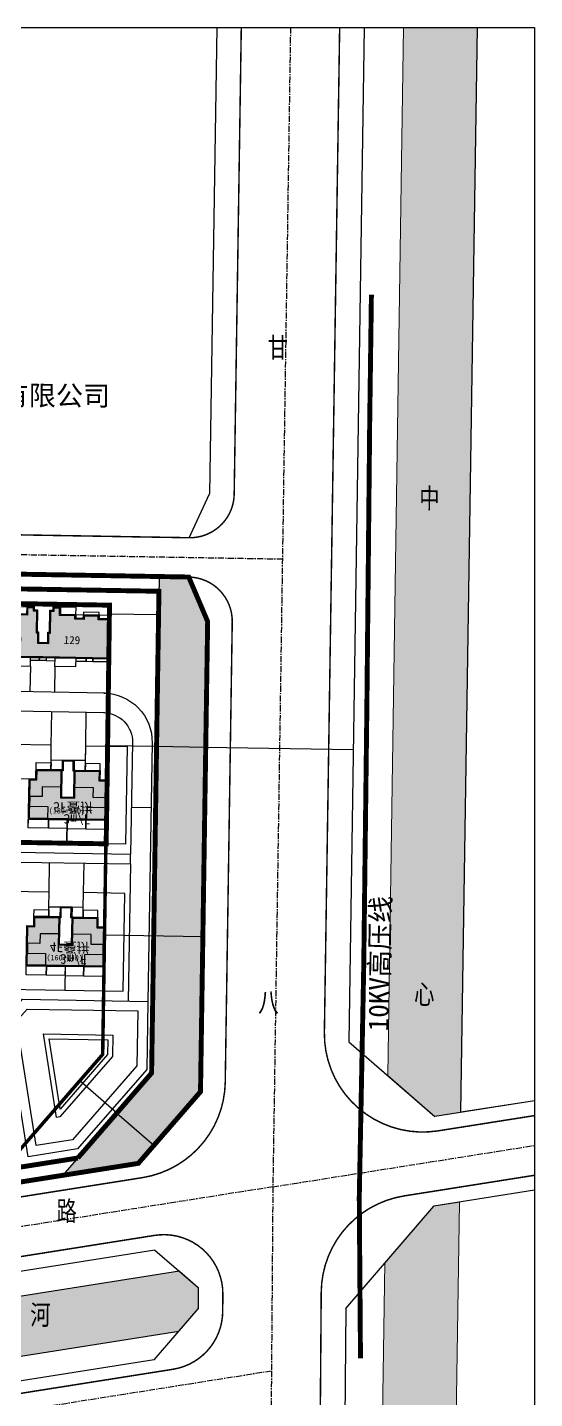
# Model space of a CAD drawing. Header units: millimetres. Extents: x -439850 to 937902, y 3556331 to 4108180.
# Drawn here: x 834799 to 937902, y 3772075 to 4051177 of the extents above; entities that cross this region are included whole.
import ezdxf
from ezdxf.enums import TextEntityAlignment as Align

# ---------------------------------------------------------------- set-up
doc = ezdxf.new("R2010")
doc.units = ezdxf.units.MM
doc.header["$LTSCALE"] = 1000
doc.header["$MEASUREMENT"] = 0
doc.linetypes.add('CENTER', pattern=[2, 1.25, -0.25, 0.25, -0.25])
doc.linetypes.add('DASHED', pattern=[0.75, 0.5, -0.25])
for name, color, linetype in [('02E1水域', 131, 'Continuous'), ('02E1水域_H', 131, 'Continuous'), ('10G2防护绿地_H', 104, 'Continuous'), ('11E1水域', 7, 'Continuous'), ('14中心线', 1, 'CENTER'), ('14缘石线', 7, 'Continuous'), ('14道路红线', 7, 'Continuous'), ('17特殊管线', 62, 'Continuous'), ('18标注', 7, 'Continuous'), ('19图框', 7, 'Continuous'), ('DC调整', 1, 'Continuous'), ('F弹性', 55, 'Continuous'), ('地库线', 7, 'Continuous'), ('建筑外轮廓线', 6, 'Continuous'), ('文字', 7, 'Continuous'), ('红线按路', 200, 'Continuous'), ('道路', 7, 'Continuous')]:
    doc.layers.add(name, color=color, linetype=linetype)
doc.styles.add('-黑体', font='simhei.ttf')
doc.styles.add('ST', font='', dxfattribs={"width": 0.75})
doc.styles.add('坐标标注', font='times.ttf', dxfattribs={"width": 0.75})
doc.styles.add('样式 1', font='simhei.ttf')
doc.styles.get('ST').set_extended_font_data('NSimSun')
doc.dimstyles.new('FAST', dxfattribs={"dimtxt": 1, "dimasz": 0.5, "dimexe": 0.5, "dimexo": 0.5, "dimgap": 1, "dimtad": 1, "dimzin": 4, "dimdsep": 46, "dimtxsty": '坐标标注', "dimblk": '尺寸起止点', "dimcen": 1, "dimadec": 1, "dimazin": 1, "dimtfac": 1, "dimtmove": 2, "dimatfit": 3, "dimldrblk": 'ARCHTICK', "dimfxl": 1.25, "dimarcsym": 0})

# ---------------------------------------------------------------- blocks, each defined once
blk = doc.blocks.new('asfgghjl5463dsf')
at = {"ltscale": 0.02}
h = blk.add_hatch(color=211, dxfattribs=at)
h.dxf.hatch_style = 1
h.paths.add_polyline_path([(439644.73, 3581523.31), (439644.73, 3581521.31), (439647.23, 3581521.31), (439647.23, 3581524.71), (439645.83, 3581524.71), (439645.83, 3581526.61), (439640.98, 3581526.61), (439640.98, 3581523.31)])
h.paths.add_polyline_path([(439638.08, 3581523.31), (439638.08, 3581526.61), (439633.23, 3581526.61), (439633.23, 3581524.71), (439631.83, 3581524.71), (439631.83, 3581521.31), (439634.33, 3581521.31), (439634.33, 3581523.31)])
h.paths.add_polyline_path([(439638.08, 3581523.31), (439634.33, 3581523.31), (439634.33, 3581521.31), (439631.83, 3581521.31), (439631.83, 3581519.31), (439635.53, 3581519.31), (439635.53, 3581516.91), (439643.53, 3581516.91), (439643.53, 3581519.31), (439647.23, 3581519.31), (439647.23, 3581521.31), (439644.73, 3581521.31), (439644.73, 3581523.31), (439640.98, 3581523.31), (439640.98, 3581521.11), (439638.08, 3581521.11)])
h.paths.add_polyline_path([(439643.53, 3581516.91), (439647.23, 3581516.91), (439647.23, 3581519.31), (439643.53, 3581519.31)], flags=17)
h.paths.add_polyline_path([(439635.53, 3581519.31), (439631.83, 3581519.31), (439631.83, 3581516.91), (439635.53, 3581516.91)], flags=17)
h.paths.add_polyline_path([(439635.39, 3581517.46), (439643.52, 3581517.46), (439643.52, 3581519.58), (439635.39, 3581519.58)], flags=25)
at = {"color": 76, "ltscale": 0.02}
for points in [[(439635.73, 3581514.91), (439631.63, 3581514.91), (439631.63, 3581524.91), (439633.03, 3581524.91), (439633.03, 3581528.21), (439636.03, 3581528.21), (439636.03, 3581531.81), (439627.63, 3581531.81), (439627.63, 3581511.91), (439639.53, 3581511.91), (439639.53, 3581516.71), (439635.73, 3581516.71)], [(439643.33, 3581514.91), (439647.43, 3581514.91), (439647.43, 3581524.91), (439646.03, 3581524.91), (439646.03, 3581528.21), (439643.03, 3581528.21), (439643.03, 3581531.81), (439651.43, 3581531.81), (439651.43, 3581511.91), (439639.53, 3581511.91), (439639.53, 3581516.71), (439643.33, 3581516.71)]]:
    blk.add_lwpolyline(points, close=True, dxfattribs=at)
for points in [[(439643.03, 3581528.81), (439643.03, 3581531.81)], [(439639.53, 3581516.71), (439639.53, 3581511.91)]]:
    blk.add_lwpolyline(points, dxfattribs=at)
at = {"layer": '建筑外轮廓线', "color": 8}
for points in [[(439636.03, 3581528.81), (439638.31, 3581528.81), (439638.31, 3581526.81), (439636.03, 3581526.81)], [(439643.03, 3581528.81), (439640.76, 3581528.81), (439640.76, 3581526.81), (439643.03, 3581526.81)], [(439633.03, 3581528.21), (439636.03, 3581528.21), (439636.03, 3581526.81), (439633.03, 3581526.81)], [(439638.51, 3581528.61), (439638.51, 3581526.61), (439638.28, 3581526.61), (439638.28, 3581521.31), (439640.78, 3581521.31), (439640.78, 3581526.61), (439640.56, 3581526.61), (439640.56, 3581528.61)], [(439646.03, 3581528.21), (439643.03, 3581528.21), (439643.03, 3581526.81), (439646.03, 3581526.81)], [(439631.63, 3581516.71), (439635.73, 3581516.71), (439635.73, 3581514.91), (439631.63, 3581514.91)], [(439635.73, 3581516.71), (439639.53, 3581516.71), (439639.53, 3581514.91), (439635.73, 3581514.91)], [(439643.33, 3581516.71), (439639.53, 3581516.71), (439639.53, 3581514.91), (439643.33, 3581514.91)], [(439647.43, 3581516.71), (439643.33, 3581516.71), (439643.33, 3581514.91), (439647.43, 3581514.91)]]:
    blk.add_lwpolyline(points, close=True, dxfattribs=at)
at = {"layer": '建筑外轮廓线', "color": 6}
blk.add_lwpolyline([(439638.31, 3581528.81), (439638.31, 3581526.81), (439638.08, 3581526.81), (439638.08, 3581521.11), (439640.98, 3581521.11), (439640.98, 3581526.81), (439640.76, 3581526.81), (439640.76, 3581528.81)], close=True, dxfattribs=at)
blk.add_lwpolyline([(439640.98, 3581526.81), (439646.03, 3581526.81), (439646.03, 3581524.91), (439647.43, 3581524.91), (439647.43, 3581516.71), (439639.53, 3581516.71), (439631.63, 3581516.71), (439631.63, 3581524.91), (439633.03, 3581524.91), (439633.03, 3581526.81), (439638.08, 3581526.81)], dxfattribs=at)
at = {"layer": '建筑外轮廓线', "color": 8}
for points in [[(439640.98, 3581526.61), (439645.83, 3581526.61), (439645.83, 3581524.71), (439647.23, 3581524.71), (439647.23, 3581516.91), (439639.53, 3581516.91), (439631.83, 3581516.91), (439631.83, 3581524.71), (439633.23, 3581524.71), (439633.23, 3581526.61), (439638.08, 3581526.61)], [(439638.08, 3581523.31), (439634.33, 3581523.31), (439634.33, 3581521.31), (439631.83, 3581521.31), (439631.83, 3581519.31), (439635.53, 3581519.31), (439635.53, 3581516.91), (439643.53, 3581516.91), (439643.53, 3581519.31), (439647.23, 3581519.31), (439647.23, 3581521.31), (439644.73, 3581521.31), (439644.73, 3581523.31), (439640.98, 3581523.31)]]:
    blk.add_lwpolyline(points, dxfattribs=at)
at = {"layer": 'DC调整', "color": 3, "style": '样式 1'}
blk.add_text('(180+150)', height=1.147, dxfattribs=at).set_placement((439635.74, 3581517.94))
blk = doc.blocks.new('sagg21asa21fas')
at = {"ltscale": 0.02}
h = blk.add_hatch(color=40, dxfattribs=at)
h.dxf.hatch_style = 1
h.paths.add_polyline_path([(437140.67, 3586214.12), (437139.27, 3586214.12), (437139.27, 3586216.02), (437134.42, 3586216.02), (437134.42, 3586212.72), (437138.17, 3586212.72), (437138.17, 3586210.72), (437140.67, 3586210.72)])
h.paths.add_polyline_path([(437131.52, 3586216.02), (437126.67, 3586216.02), (437126.67, 3586214.12), (437125.27, 3586214.12), (437125.27, 3586210.72), (437127.77, 3586210.72), (437127.77, 3586212.72), (437131.52, 3586212.72)])
h.paths.add_polyline_path([(437140.67, 3586210.72), (437138.17, 3586210.72), (437138.17, 3586212.72), (437134.42, 3586212.72), (437134.42, 3586210.52), (437131.52, 3586210.52), (437131.52, 3586212.72), (437127.77, 3586212.72), (437127.77, 3586210.72), (437125.27, 3586210.72), (437125.27, 3586208.72), (437128.97, 3586208.72), (437128.97, 3586206.32), (437136.97, 3586206.32), (437136.97, 3586208.72), (437140.67, 3586208.72)])
h.paths.add_polyline_path([(437128.97, 3586208.72), (437125.27, 3586208.72), (437125.27, 3586206.32), (437128.97, 3586206.32)], flags=17)
h.paths.add_polyline_path([(437140.67, 3586208.72), (437136.97, 3586208.72), (437136.97, 3586206.32), (437140.67, 3586206.32)], flags=17)
h.paths.add_polyline_path([(437128.83, 3586206.87), (437136.95, 3586206.87), (437136.95, 3586208.98), (437128.83, 3586208.98)], flags=25)
at = {"color": 76, "ltscale": 0.02}
for p, q in [((437129.47, 3586218.22), (437129.47, 3586221.22)), ((437136.47, 3586218.22), (437136.47, 3586221.22)), ((437132.97, 3586206.12), (437132.97, 3586201.32))]:
    blk.add_line(p, q, dxfattribs=at)
blk.add_lwpolyline([(437129.47, 3586221.22), (437121.07, 3586221.22), (437121.07, 3586201.32), (437144.87, 3586201.32), (437144.87, 3586221.22), (437136.47, 3586221.22)], dxfattribs=at)
at = {"layer": '建筑外轮廓线', "color": 8}
for points in [[(437129.47, 3586218.22), (437131.74, 3586218.22), (437131.74, 3586216.22), (437129.47, 3586216.22)], [(437131.94, 3586218.02), (437131.94, 3586216.02), (437131.72, 3586216.02), (437131.72, 3586210.72), (437134.22, 3586210.72), (437134.22, 3586216.02), (437133.99, 3586216.02), (437133.99, 3586218.02)], [(437136.47, 3586218.22), (437134.19, 3586218.22), (437134.19, 3586216.22), (437136.47, 3586216.22)], [(437126.47, 3586217.62), (437129.47, 3586217.62), (437129.47, 3586216.22), (437126.47, 3586216.22)], [(437139.47, 3586217.62), (437136.47, 3586217.62), (437136.47, 3586216.22), (437139.47, 3586216.22)], [(437125.07, 3586206.12), (437129.17, 3586206.12), (437129.17, 3586204.32), (437125.07, 3586204.32)], [(437129.17, 3586206.12), (437132.97, 3586206.12), (437132.97, 3586204.32), (437129.17, 3586204.32)], [(437136.77, 3586206.12), (437132.97, 3586206.12), (437132.97, 3586204.32), (437136.77, 3586204.32)], [(437140.87, 3586206.12), (437136.77, 3586206.12), (437136.77, 3586204.32), (437140.87, 3586204.32)]]:
    blk.add_lwpolyline(points, close=True, dxfattribs=at)
at = {"layer": '建筑外轮廓线', "color": 6}
blk.add_lwpolyline([(437131.74, 3586218.22), (437131.74, 3586216.22), (437131.52, 3586216.22), (437131.52, 3586210.52), (437134.42, 3586210.52), (437134.42, 3586216.22), (437134.19, 3586216.22), (437134.19, 3586218.22)], close=True, dxfattribs=at)
blk.add_lwpolyline([(437134.42, 3586216.22), (437139.47, 3586216.22), (437139.47, 3586214.32), (437140.87, 3586214.32), (437140.87, 3586206.12), (437132.97, 3586206.12), (437125.07, 3586206.12), (437125.07, 3586214.32), (437126.47, 3586214.32), (437126.47, 3586216.22), (437131.52, 3586216.22)], dxfattribs=at)
at = {"layer": '建筑外轮廓线', "color": 8}
for points in [[(437134.42, 3586216.02), (437139.27, 3586216.02), (437139.27, 3586214.12), (437140.67, 3586214.12), (437140.67, 3586206.32), (437132.97, 3586206.32), (437125.27, 3586206.32), (437125.27, 3586214.12), (437126.67, 3586214.12), (437126.67, 3586216.02), (437131.52, 3586216.02)], [(437131.52, 3586212.72), (437127.77, 3586212.72), (437127.77, 3586210.72), (437125.27, 3586210.72), (437125.27, 3586208.72), (437128.97, 3586208.72), (437128.97, 3586206.32), (437136.97, 3586206.32), (437136.97, 3586208.72), (437140.67, 3586208.72), (437140.67, 3586210.72), (437138.17, 3586210.72), (437138.17, 3586212.72), (437134.42, 3586212.72)]]:
    blk.add_lwpolyline(points, dxfattribs=at)
at = {"layer": 'DC调整', "color": 3, "style": '样式 1'}
blk.add_text('(160+140)', height=1.147, dxfattribs=at).set_placement((437129.18, 3586207.34))
blk = doc.blocks.new('sagfghag5ag1asdfagsd')
at = {"ltscale": 0.02}
h = blk.add_hatch(color=121, dxfattribs=at)
h.dxf.hatch_style = 1
h.paths.add_polyline_path([(439529.79, 3580670), (439527.69, 3580670), (439527.69, 3580670.7), (439524.89, 3580670.7), (439524.89, 3580670), (439522.99, 3580670), (439522.99, 3580670.7), (439519.84, 3580670.7), (439519.84, 3580672.2), (439518.74, 3580672.2), (439518.74, 3580671.6), (439518.04, 3580671.6), (439518.04, 3580667.1), (439517.74, 3580667.1), (439517.74, 3580665), (439515.44, 3580665), (439515.44, 3580667.1), (439515.14, 3580667.1), (439515.14, 3580671.6), (439514.44, 3580671.6), (439514.44, 3580672.2), (439513.34, 3580672.2), (439513.34, 3580670.7), (439510.19, 3580670.7), (439510.19, 3580670), (439508.29, 3580670), (439508.29, 3580670.7), (439505.49, 3580670.7), (439505.49, 3580670), (439503.39, 3580670), (439503.39, 3580662.3), (439506.49, 3580662.3), (439516.59, 3580662.3), (439526.69, 3580662.3), (439529.79, 3580662.3)])
h.paths.add_polyline_path([(439520.29, 3580664.54), (439524.63, 3580664.53), (439524.64, 3580666.96), (439520.29, 3580666.97)], flags=24)
h.paths.add_polyline_path([(439508.48, 3580664.53), (439512.83, 3580664.54), (439512.82, 3580666.97), (439508.48, 3580666.96)], flags=24)
at = {"layer": '建筑外轮廓线', "color": 6}
blk.add_lwpolyline([(439516.59, 3580673), (439514.44, 3580673), (439514.44, 3580672.4), (439513.14, 3580672.4), (439513.14, 3580670.9), (439509.99, 3580670.9), (439509.99, 3580670.2), (439508.49, 3580670.2), (439508.49, 3580670.9), (439505.29, 3580670.9), (439505.29, 3580670.2), (439503.19, 3580670.2), (439503.19, 3580662.1), (439506.49, 3580662.1), (439516.59, 3580662.1), (439526.69, 3580662.1), (439529.99, 3580662.1), (439529.99, 3580670.2), (439527.89, 3580670.2), (439527.89, 3580670.9), (439524.69, 3580670.9), (439524.69, 3580670.2), (439523.19, 3580670.2), (439523.19, 3580670.9), (439520.04, 3580670.9), (439520.04, 3580672.4), (439518.74, 3580672.4), (439518.74, 3580673), (439516.59, 3580673)], dxfattribs=at)
at = {"layer": '建筑外轮廓线', "color": 8}
blk.add_lwpolyline([(439514.44, 3580672.2), (439513.34, 3580672.2), (439513.34, 3580670.7), (439510.19, 3580670.7), (439510.19, 3580670), (439508.29, 3580670), (439508.29, 3580670.7), (439505.49, 3580670.7), (439505.49, 3580670), (439503.39, 3580670), (439503.39, 3580662.3), (439506.49, 3580662.3), (439516.59, 3580662.3), (439526.69, 3580662.3), (439529.79, 3580662.3), (439529.79, 3580670), (439527.69, 3580670), (439527.69, 3580670.7), (439524.89, 3580670.7), (439524.89, 3580670), (439522.99, 3580670), (439522.99, 3580670.7), (439519.84, 3580670.7), (439519.84, 3580672.2), (439518.74, 3580672.2)], dxfattribs=at)
for points in [[(439509.99, 3580670.9), (439509.99, 3580672.4), (439513.14, 3580672.4), (439513.14, 3580670.9)], [(439514.64, 3580672.8), (439514.64, 3580671.8), (439515.34, 3580671.8), (439515.34, 3580667.3), (439515.64, 3580667.3), (439515.64, 3580665.2), (439517.54, 3580665.2), (439517.54, 3580667.3), (439517.84, 3580667.3), (439517.84, 3580671.8), (439518.54, 3580671.8), (439518.54, 3580672.8)], [(439523.19, 3580670.9), (439523.19, 3580672.4), (439520.04, 3580672.4), (439520.04, 3580670.9)], [(439503.19, 3580670.9), (439505.29, 3580670.9), (439505.29, 3580670.2), (439503.19, 3580670.2)], [(439505.29, 3580671.5), (439508.49, 3580671.5), (439508.49, 3580670.9), (439505.29, 3580670.9)], [(439508.49, 3580670.9), (439509.99, 3580670.9), (439509.99, 3580670.2), (439508.49, 3580670.2)], [(439524.69, 3580670.9), (439523.19, 3580670.9), (439523.19, 3580670.2), (439524.69, 3580670.2)], [(439527.89, 3580671.5), (439524.69, 3580671.5), (439524.69, 3580670.9), (439527.89, 3580670.9)], [(439529.99, 3580670.9), (439527.89, 3580670.9), (439527.89, 3580670.2), (439529.99, 3580670.2)], [(439503.19, 3580662.1), (439506.39, 3580662.1), (439506.39, 3580661.5), (439503.19, 3580661.5)], [(439506.39, 3580662.1), (439507.79, 3580662.1), (439507.79, 3580661.5), (439506.39, 3580661.5)], [(439507.79, 3580662.1), (439509.89, 3580662.1), (439509.89, 3580661.5), (439507.79, 3580661.5)], [(439509.89, 3580662.1), (439509.89, 3580660.3), (439514.09, 3580660.3), (439514.09, 3580662.1)], [(439514.09, 3580662.1), (439515.89, 3580662.1), (439515.89, 3580661.5), (439514.09, 3580661.5)], [(439515.89, 3580662.1), (439517.29, 3580662.1), (439517.29, 3580661.5), (439515.89, 3580661.5)], [(439519.09, 3580662.1), (439517.29, 3580662.1), (439517.29, 3580661.5), (439519.09, 3580661.5)], [(439523.29, 3580662.1), (439523.29, 3580660.3), (439519.09, 3580660.3), (439519.09, 3580662.1)], [(439525.39, 3580662.1), (439523.29, 3580662.1), (439523.29, 3580661.5), (439525.39, 3580661.5)], [(439526.79, 3580662.1), (439525.39, 3580662.1), (439525.39, 3580661.5), (439526.79, 3580661.5)], [(439529.99, 3580662.1), (439526.79, 3580662.1), (439526.79, 3580661.5), (439529.99, 3580661.5)]]:
    blk.add_lwpolyline(points, close=True, dxfattribs=at)
at = {"layer": '建筑外轮廓线', "color": 6}
blk.add_lwpolyline([(439514.44, 3580673), (439514.44, 3580671.6), (439515.14, 3580671.6), (439515.14, 3580667.1), (439515.44, 3580667.1), (439515.44, 3580665), (439517.74, 3580665), (439517.74, 3580667.1), (439518.04, 3580667.1), (439518.04, 3580671.6), (439518.74, 3580671.6), (439518.74, 3580673)], close=True, dxfattribs=at)
at = {"layer": '建筑外轮廓线', "color": 3, "style": '样式 1'}
for rotation, p in [(0.1132, (439510.65, 3580665.76)), (359.8868, (439522.46, 3580665.76))]:
    blk.add_text('129', height=1.638, rotation=rotation, dxfattribs=at).set_placement(p, align=Align.MIDDLE_CENTER)
blk = doc.blocks.new('尺寸起止点')
for p, q in [((-2, 0), (2, 0)), ((0, -2), (0, 2))]:
    blk.add_line(p, q)
blk.add_lwpolyline([(-1, -1, 0.5, 0.5, 0), (1, 1, 0, 0, 0)], format="xyseb")
blk = doc.blocks.new('*D72')
at = {"layer": '18标注', "color": 0, "lineweight": -2, "ltscale": 0.02, "transparency": 16777216}
for p, q in [((851486, 3933574), (851460, 3931829)), ((861485, 3933423), (861458, 3931677)), ((851460, 3931829), (861458, 3931677))]:
    blk.add_line(p, q, dxfattribs=at)
at = {"layer": 'Defpoints', "color": 0, "ltscale": 0.02, "transparency": 16777216}
for p in [(851486, 3933575), (861485, 3933423), (861458, 3931677)]:
    blk.add_point(p, dxfattribs=at)
at = {"layer": '18标注', "color": 0, "lineweight": -2, "ltscale": 0.02, "transparency": 16777216, "xscale": 0.5, "yscale": 0.5, "zscale": 0.5}
for p, rotation in [((851460, 3931829), 179.1296298457209), ((861458, 3931677), 359.1296298457209)]:
    blk.add_blockref('尺寸起止点', p, dxfattribs=dict(at, rotation=rotation))
at = {"layer": '18标注', "color": 0, "ltscale": 0.02, "transparency": 16777216, "insert": (856459, 3931755), "char_height": 1, "attachment_point": 5, "rotation": 359.12963, "style": '坐标标注'}
blk.add_mtext('10000.00', dxfattribs=at)
blk = doc.blocks.new('_ArchTick')
at = {"color": 0, "linetype": 'ByBlock', "const_width": 0.4}
blk.add_lwpolyline([(-0.5, -0.5), (0.5, 0.5)], dxfattribs=at)
blk = doc.blocks.new('*D127')
at = {"layer": '18标注', "color": 0, "lineweight": -2, "ltscale": 0.02, "transparency": 16777216}
for p, q in [((850491, 3868082), (850466, 3866451)), ((850467, 3866451), (870464, 3866147)), ((870489, 3867778), (870464, 3866147))]:
    blk.add_line(p, q, dxfattribs=at)
at = {"layer": 'Defpoints', "color": 0, "ltscale": 0.02, "transparency": 16777216}
for p in [(850491, 3868082), (870464, 3866147), (870489, 3867779)]:
    blk.add_point(p, dxfattribs=at)
at = {"layer": '18标注', "color": 0, "lineweight": -2, "ltscale": 0.02, "transparency": 16777216, "xscale": 0.5, "yscale": 0.5, "zscale": 0.5}
for p, rotation in [((850466, 3866451), 179.1296298429386), ((870464, 3866147), 359.1296298429386)]:
    blk.add_blockref('尺寸起止点', p, dxfattribs=dict(at, rotation=rotation))
at = {"layer": '18标注', "color": 0, "ltscale": 0.02, "transparency": 16777216, "insert": (860465, 3866301), "char_height": 1, "attachment_point": 5, "rotation": 359.12963, "style": '坐标标注'}
blk.add_mtext('20000.00', dxfattribs=at)
blk = doc.blocks.new('*D92')
at = {"layer": '18标注', "color": 0, "lineweight": -2, "ltscale": 0.02, "transparency": 16777216}
blk.add_line((827138, 3898381), (835135, 3898246), dxfattribs=at)
at = {"layer": 'Defpoints', "color": 0, "ltscale": 0.02, "transparency": 16777216}
for p in [(827137, 3898381), (835136, 3898246), (835136, 3898246)]:
    blk.add_point(p, dxfattribs=at)
at = {"layer": '18标注', "color": 0, "lineweight": -2, "ltscale": 0.02, "transparency": 16777216, "xscale": 0.5, "yscale": 0.5, "zscale": 0.5}
for p, rotation in [((827137, 3898381), 179.0316652637324), ((835136, 3898246), 359.0316652637325)]:
    blk.add_blockref('尺寸起止点', p, dxfattribs=dict(at, rotation=rotation))
at = {"layer": '18标注', "color": 0, "ltscale": 0.02, "transparency": 16777216, "insert": (831136, 3898315), "char_height": 1, "attachment_point": 5, "rotation": 359.03167, "style": '坐标标注'}
blk.add_mtext('8000.00', dxfattribs=at)
blk = doc.blocks.new('*D74')
at = {"layer": '18标注', "color": 0, "lineweight": -2, "ltscale": 0.02, "transparency": 16777216}
blk.add_line((871035, 3904642), (901031, 3904186), dxfattribs=at)
at = {"layer": 'Defpoints', "color": 0, "ltscale": 0.02, "transparency": 16777216}
for p in [(871035, 3904642), (901031, 3904186), (901031, 3904186)]:
    blk.add_point(p, dxfattribs=at)
at = {"layer": '18标注', "color": 0, "lineweight": -2, "ltscale": 0.02, "transparency": 16777216, "xscale": 0.5, "yscale": 0.5, "zscale": 0.5}
for p, rotation in [((871035, 3904642), 179.1296298456438), ((901031, 3904186), 359.1296298456438)]:
    blk.add_blockref('尺寸起止点', p, dxfattribs=dict(at, rotation=rotation))
at = {"layer": '18标注', "color": 0, "ltscale": 0.02, "transparency": 16777216, "insert": (886033, 3904416), "char_height": 1, "attachment_point": 5, "rotation": 359.12963, "style": '坐标标注'}
blk.add_mtext('30000.00', dxfattribs=at)
blk = doc.blocks.new('*D75')
at = {"layer": '18标注', "color": 0, "lineweight": -2, "ltscale": 0.02, "transparency": 16777216}
blk.add_line((861052, 3904879), (871049, 3904656), dxfattribs=at)
at = {"layer": 'Defpoints', "color": 0, "ltscale": 0.02, "transparency": 16777216}
for p in [(861051, 3904879), (871049, 3904656), (871049, 3904656)]:
    blk.add_point(p, dxfattribs=at)
at = {"layer": '18标注', "color": 0, "lineweight": -2, "ltscale": 0.02, "transparency": 16777216, "xscale": 0.5, "yscale": 0.5, "zscale": 0.5}
for p, rotation in [((861051, 3904879), 178.7241486348407), ((871049, 3904656), 358.7241486348407)]:
    blk.add_blockref('尺寸起止点', p, dxfattribs=dict(at, rotation=rotation))
at = {"layer": '18标注', "color": 0, "ltscale": 0.02, "transparency": 16777216, "insert": (866050, 3904769), "char_height": 1, "attachment_point": 5, "rotation": 358.72415, "style": '坐标标注'}
blk.add_mtext('10000.25', dxfattribs=at)
blk = doc.blocks.new('*D78')
at = {"layer": '18标注', "color": 0, "lineweight": -2, "ltscale": 0.02, "transparency": 16777216}
blk.add_line((851053, 3905031), (861051, 3904879), dxfattribs=at)
at = {"layer": 'Defpoints', "color": 0, "ltscale": 0.02, "transparency": 16777216}
for p in [(851053, 3905031), (861051, 3904879), (861051, 3904879)]:
    blk.add_point(p, dxfattribs=at)
at = {"layer": '18标注', "color": 0, "lineweight": -2, "ltscale": 0.02, "transparency": 16777216, "xscale": 0.5, "yscale": 0.5, "zscale": 0.5}
for p, rotation in [((851053, 3905031), 179.1296298429189), ((861051, 3904879), 359.129629842919)]:
    blk.add_blockref('尺寸起止点', p, dxfattribs=dict(at, rotation=rotation))
at = {"layer": '18标注', "color": 0, "ltscale": 0.02, "transparency": 16777216, "insert": (856052, 3904956), "char_height": 1, "attachment_point": 5, "rotation": 359.12963, "style": '坐标标注'}
blk.add_mtext('10000.00', dxfattribs=at)
blk = doc.blocks.new('*D79')
at = {"layer": '18标注', "color": 0, "lineweight": -2, "ltscale": 0.02, "transparency": 16777216}
blk.add_line((852973, 3830187), (860527, 3823636), dxfattribs=at)
at = {"layer": 'Defpoints', "color": 0, "ltscale": 0.02, "transparency": 16777216}
for p in [(852973, 3830187), (860528, 3823635), (860528, 3823635)]:
    blk.add_point(p, dxfattribs=at)
at = {"layer": '18标注', "color": 0, "lineweight": -2, "ltscale": 0.02, "transparency": 16777216, "xscale": 0.5, "yscale": 0.5, "zscale": 0.5}
for p, rotation in [((852973, 3830187), 139.0657942391867), ((860528, 3823635), 319.0657942391868)]:
    blk.add_blockref('尺寸起止点', p, dxfattribs=dict(at, rotation=rotation))
at = {"layer": '18标注', "color": 0, "ltscale": 0.02, "transparency": 16777216, "insert": (856751, 3826912), "char_height": 1, "attachment_point": 5, "rotation": 319.06579, "style": '坐标标注'}
blk.add_mtext('10000.00', dxfattribs=at)
blk = doc.blocks.new('*D80')
at = {"layer": '18标注', "color": 0, "lineweight": -2, "ltscale": 0.02, "transparency": 16777216}
blk.add_line((852973, 3830188), (845419, 3836739), dxfattribs=at)
at = {"layer": 'Defpoints', "color": 0, "ltscale": 0.02, "transparency": 16777216}
for p in [(845418, 3836739), (845418, 3836739), (852973, 3830187)]:
    blk.add_point(p, dxfattribs=at)
at = {"layer": '18标注', "color": 0, "lineweight": -2, "ltscale": 0.02, "transparency": 16777216, "xscale": 0.5, "yscale": 0.5, "zscale": 0.5}
for p, rotation in [((845418, 3836739), 139.0657942405292), ((852973, 3830187), 319.0657942405293)]:
    blk.add_blockref('尺寸起止点', p, dxfattribs=dict(at, rotation=rotation))
at = {"layer": '18标注', "color": 0, "ltscale": 0.02, "transparency": 16777216, "insert": (849197, 3833464), "char_height": 1, "attachment_point": 5, "rotation": 319.06579, "style": '坐标标注'}
blk.add_mtext('10000.00', dxfattribs=at)
blk = doc.blocks.new('*D88')
at = {"layer": '18标注', "color": 0, "lineweight": -2, "ltscale": 0.02, "transparency": 16777216}
blk.add_line((859929, 3892340), (855930, 3892407), dxfattribs=at)
at = {"layer": 'Defpoints', "color": 0, "ltscale": 0.02, "transparency": 16777216}
for p in [(855930, 3892407), (855930, 3892407), (859929, 3892340)]:
    blk.add_point(p, dxfattribs=at)
at = {"layer": '18标注', "color": 0, "lineweight": -2, "ltscale": 0.02, "transparency": 16777216, "xscale": 0.5, "yscale": 0.5, "zscale": 0.5}
for p, rotation in [((855930, 3892407), 179.0316673416946), ((859929, 3892340), 359.0316673416946)]:
    blk.add_blockref('尺寸起止点', p, dxfattribs=dict(at, rotation=rotation))
at = {"layer": '18标注', "color": 0, "ltscale": 0.02, "transparency": 16777216, "insert": (857929, 3892375), "char_height": 1, "attachment_point": 5, "rotation": 359.03167, "style": '坐标标注'}
blk.add_mtext('4000.00', dxfattribs=at)

msp = doc.modelspace()

# ---------------------------------------------------------------- hatches: boundary and pattern name
at = {"layer": '02E1水域_H', "extrusion": (0, 0, -1)}
for points in [[(-926281.178, 4051174.767), (-911279.447, 4051174.767), (-908038.452, 3837839.036), (-917646.445, 3829506.287), (-922926.299, 3830342.719)], [(-922648.765, 3812074.281), (-917418.99, 3811245.783), (-907458.627, 3799672.535), (-906034.851, 3705953.705), (-937878.977, 3700048.633), (-937878.977, 3712253.21), (-921179.329, 3715349.939)], [(-506472.664, 3737158.15), (-506430.808, 3732848.622), (-510273.849, 3729534.06), (-865589.902, 3785823.045), (-869502.729, 3790369.477), (-869535.385, 3794671.17), (-865682.248, 3797987.322), (-510392.034, 3741702.43)]]:
    msp.add_hatch(color=137, dxfattribs=at).paths.add_polyline_path(points)
at = {"layer": '10G2防护绿地_H', "linetype": 'Continuous', "extrusion": (0, 0, -1)}
msp.add_hatch(color=256, dxfattribs=at).paths.add_polyline_path([(-871437.885, 3930244.168), (-867590.445, 3939303.644), (-861575.907, 3939405.303), (-860040.468, 3838336.297), (-841987.43, 3817520.425), (-857332.684, 3819951.412), (-869983.93, 3834538.803)])
msp.add_hatch(color=256, dxfattribs=at).paths.add_polyline_path([(-871437.885, 3930244.168), (-867590.445, 3939303.644), (-861575.907, 3939405.303), (-860040.468, 3838336.297), (-841987.43, 3817520.425), (-857332.684, 3819951.412), (-869983.93, 3834538.803)])

# ---------------------------------------------------------------- linework, layer by layer
at = {"layer": '02E1水域', "color": 7, "linetype": 'Continuous', "lineweight": 0, "ltscale": 0.02, "extrusion": (0, 0, -1)}
for points in [[(-911279.447, 4051174.767), (-908038.452, 3837839.036), (-917646.445, 3829506.287), (-922926.299, 3830342.719), (-926281.178, 4051174.767)], [(-937878.977, 3700048.633), (-906034.851, 3705953.705), (-907458.627, 3799672.535), (-917418.99, 3811245.783), (-922648.765, 3812074.281), (-921179.329, 3715349.939), (-937878.977, 3712253.21)]]:
    msp.add_lwpolyline(points, dxfattribs=at)
msp.add_lwpolyline([(-506472.664, 3737158.15), (-506430.808, 3732848.622), (-510273.849, 3729534.06), (-865589.902, 3785823.045), (-869502.729, 3790369.477), (-869535.385, 3794671.17), (-865682.248, 3797987.322), (-510392.034, 3741702.43)], close=True, dxfattribs=at)
at = {"layer": '10G2防护绿地_H', "linetype": 'Continuous', "extrusion": (0, 0, -1)}
msp.add_lwpolyline([(-871437.885, 3930244.168), (-867590.445, 3939303.644), (-861575.907, 3939405.303), (-860040.468, 3838336.297), (-841987.43, 3817520.425), (-857332.684, 3819951.412), (-869983.93, 3834538.803)], close=True, dxfattribs=at)
msp.add_lwpolyline([(-871437.885, 3930244.168), (-867590.445, 3939303.644), (-861575.907, 3939405.303), (-860040.468, 3838336.297), (-841987.43, 3817520.425), (-857332.684, 3819951.412), (-869983.93, 3834538.803)], close=True, dxfattribs=at)
at = {"layer": '11E1水域', "extrusion": (0, 0, -1)}
for points in [[(-865682.248, 3797987.322), (-510392.034, 3741702.43)], [(-510273.849, 3729534.06), (-865589.902, 3785823.045)]]:
    msp.add_lwpolyline(points, dxfattribs=at)
at = {"layer": '14中心线', "extrusion": (0, 0, -1)}
msp.add_line((521528.779, 3949153.44), (886633.135, 3942982.35), dxfattribs=at)
for points in [[(-888276.793, 4051174.767), (-884691.461, 3815173.34)], [(-884691.461, 3815173.34), (-937878.977, 3823599.279)], [(-884691.461, 3815173.34), (-498636.006, 3754014.634)], [(-884691.461, 3815173.34), (-884691.461, 3815173.34), (-884406.728, 3777666.82)], [(-884406.728, 3777666.82), (-498271.601, 3716495.493)], [(-884406.728, 3777666.82), (-883256.539, 3626157.969)]]:
    msp.add_lwpolyline(points, dxfattribs=at)
at = {"layer": '14缘石线', "extrusion": (0, 0, -1), "const_width": 300}
for points in [[(-898277.947, 4051174.767), (-895170.496, 3846629.488)], [(-918297.553, 3826572.023), (-937878.977, 3829674.102)], [(-858145.862, 3817042.824), (-527061.145, 3764592.554)], [(-937878.977, 3817524.455), (-911399.002, 3813329.511)], [(-860648.198, 3805289.595), (-513608.109, 3750311.684)], [(-874525.471, 3793346.303), (-874498.537, 3789798.389)], [(-894528.943, 3793727.678), (-894271.473, 3759812.353), (-897619.545, 3739786.36), (-897475.384, 3720796.71), (-893861.614, 3705823.712), (-893256.827, 3626157.969)], [(-864376.502, 3778037.289), (-517328.876, 3723058.184)]]:
    msp.add_lwpolyline(points, dxfattribs=at)
for points in [[(-918297.553, 3826572.023, 0.4656296323), (-895170.496, 3846629.488)], [(-858145.862, 3817042.824, -0.3646012306), (-875014.19, 3836492.679)], [(-911399.002, 3813329.511, -0.3667551322), (-894528.943, 3793727.678)], [(-874525.471, 3793346.303, -0.4633199123), (-860648.198, 3805289.595)], [(-874498.537, 3789798.389, 0.3667551321), (-864376.502, 3778037.289)]]:
    msp.add_lwpolyline(points, format="xyb", dxfattribs=at)
at = {"layer": '14道路红线', "extrusion": (0, 0, -1)}
for points in [[(-873275.062, 4051174.767), (-871832.832, 3956241.206)], [(-903278.524, 4051174.767), (-900141.575, 3844687.782)], [(-867681.195, 3947303.252), (-871832.832, 3956241.206)], [(-867590.445, 3939303.644), (-871437.885, 3930244.168)], [(-871437.885, 3930244.168), (-869983.93, 3834538.803)], [(-900141.575, 3844687.782), (-917646.445, 3829506.287)], [(-857332.684, 3819951.412), (-869983.93, 3834538.803)], [(-937878.977, 3832711.514), (-917646.445, 3829506.287)], [(-857332.684, 3819951.412), (-526591.74, 3767555.603)], [(-899729.384, 3817555.64), (-899728.612, 3817504.852)], [(-937878.977, 3814487.043), (-917418.99, 3811245.783)], [(-899504.052, 3790429.873), (-917418.99, 3811245.783)], [(-860714.56, 3802262.696), (-515449.22, 3747565.94)], [(-860714.56, 3802262.696), (-869535.385, 3794671.17)], [(-869535.385, 3794671.17), (-869502.729, 3790369.477)], [(-860545.26, 3779961.522), (-869502.729, 3790369.477)], [(-899504.052, 3790429.873), (-899274.625, 3760208.585), (-902622.697, 3740182.591), (-902470.87, 3720183.168), (-898857.101, 3705210.169), (-898256.971, 3626157.969)], [(-860545.26, 3779961.522), (-515232.546, 3725257.261)]]:
    msp.add_lwpolyline(points, dxfattribs=at)
at = {"layer": '14道路红线', "extrusion": (0, 0, -1), "const_width": 300}
for points in [[(-876832.255, 3956165.255), (-878275.639, 4051174.767)], [(-540299.023, 3952836.751), (-867681.195, 3947303.252)], [(-532348.194, 3944969.996), (-867590.445, 3939303.644)], [(-876437.308, 3930168.217), (-875014.19, 3836492.679)]]:
    msp.add_lwpolyline(points, dxfattribs=at)
for points in [[(-867681.195, 3947303.252, -0.4147144478), (-876832.255, 3956165.255)], [(-876437.308, 3930168.217, -0.4137128542), (-867590.445, 3939303.644)]]:
    msp.add_lwpolyline(points, format="xyb", dxfattribs=at)
at = {"layer": '17特殊管线', "color": 1, "linetype": 'ByBlock', "extrusion": (0, 0, -1), "const_width": 1000}
msp.add_lwpolyline([(-902513.525, 3780276.639), (-902263.975, 3812962.977), (-903176.677, 3860274.182), (-903817.349, 3913378.288), (-904382.998, 3970607.324), (-904734.018, 3996756.971)], dxfattribs=at)
at = {"layer": '19图框', "extrusion": (0, 0, -1)}
msp.add_lwpolyline([(-468607.71, 3626157.969), (-468607.701, 4051174.767), (-937878.977, 4051174.767), (-937878.977, 3626157.969)], close=True, dxfattribs=at)
at = {"layer": '19图框', "color": 6, "ltscale": 0.3, "const_width": 705.6, "flags": 128}
msp.add_lwpolyline([(851486.179, 3933574.985), (589063.361, 3938010.524), (584635.536, 3931659.054), (549312.571, 3882340.11), (515240.811, 3856204.658, 0.0259078226), (512140.221, 3805865.471), (511967.596, 3788092.059), (528402.428, 3773917.275), (832749.857, 3822131.837), (850097.005, 3842133.791)], format="xyb", close=True, dxfattribs=at)
at = {"layer": 'F弹性', "color": 7, "ltscale": 0.02, "extrusion": (0, 0, -1)}
msp.add_lwpolyline([(-937878.977, 3832711.514), (-922926.299, 3830342.719), (-926281.178, 4051174.767)], dxfattribs=at)
at = {"layer": '地库线', "color": 5, "linetype": 'DASHED', "ltscale": 0.005, "const_width": 1000}
msp.add_lwpolyline([(563016.236, 3886029.57), (671718.187, 3884192.263), (671718.187, 3884192.263), (684073.253, 3883983.435), (683879.137, 3872498.791), (683894.274, 3872498.536), (683251.749, 3836275.949), (683259.317, 3836275.821), (682910.235, 3814726.981), (682625.844, 3798349.269), (691787.94, 3799795.868), (808057.782, 3818220.131), (805241.354, 3835998.425), (804928.417, 3837973.791), (805735.535, 3885725.923), (850799.931, 3884995.058), (850914.85, 3891794.087), (850914.85, 3891794.087), (851486.179, 3933574.985), (679955.683, 3936474.238), (589063.361, 3938010.524)], dxfattribs=at)
at = {"layer": '红线按路', "color": 1, "linetype": 'DASHED', "ltscale": 0.005, "extrusion": (0, 0, -1), "const_width": 1000}
msp.add_lwpolyline([(-871437.885, 3930244.168), (-867590.445, 3939303.644), (-569101.689, 3944348.779), (-568301.616, 3943201.117), (-534782.636, 3896400.951), (-513490.158, 3880068.113, -0.0378720482), (-507140.456, 3805914.031), (-506932.582, 3784511.319), (-526591.74, 3767555.603), (-857332.684, 3819951.412), (-869983.93, 3834538.803)], format="xyb", close=True, dxfattribs=at)
at = {"layer": '红线按路', "color": 62, "linetype": 'DASHED', "ltscale": 0.005, "extrusion": (0, 0, -1), "const_width": 1000}
msp.add_lwpolyline([(-845041.27, 3821041.624), (-527497.084, 3770736.439), (-509945.959, 3785874.009), (-510140.315, 3805884.895, 0.0395090431), (-516974.54, 3882740.88), (-534782.636, 3896400.951), (-567000.077, 3941383.872), (-861530.336, 3936405.645), (-860040.468, 3838336.297), (-845041.27, 3821041.624)], format="xyb", dxfattribs=at)
at = {"layer": '道路', "color": 145, "ltscale": 0.02, "extrusion": (0, 0, -1)}
for p, q in [((850589.062, 3915687.592), (683599.899, 3918510.083)), ((850461.349, 3911689.179), (675786.084, 3914641.583)), ((856152.625, 3905595.684), (855768.938, 3882895.369)), ((860152.053, 3905528.085), (859263.097, 3852934.118)), ((669301.915, 3886047.086), (855768.938, 3882895.369)), ((731047.984, 3883003.151), (855735.139, 3880895.655)), ((855735.139, 3880895.655), (855263.664, 3853001.435))]:
    msp.add_line(p, q, dxfattribs=at)
at = {"layer": '道路', "color": 145, "ltscale": 0.02}
msp.add_line((855735.139, 3880895.655), (855768.938, 3882895.369), dxfattribs=at)
for points in [[(835393.225, 3921145.178), (835305.346, 3915945.918)], [(840392.511, 3921060.679), (840304.632, 3915861.419)], [(839651.847, 3905070.917), (839766.766, 3911869.942)], [(846650.847, 3904952.618), (846765.766, 3911751.643)], [(839202.534, 3875174.239), (839303.933, 3881173.38)], [(846201.534, 3875055.94), (846302.933, 3881055.082)], [(834909.934, 3821286.268), (830443.653, 3849479.003), (833817.213, 3853362.417), (859262.121, 3852934.134)], [(836572.364, 3823574.57), (832564.887, 3848871.165), (834715.679, 3851347.011), (857232.021, 3850968.021)], [(840728.437, 3829295.326), (838036.082, 3846290.414), (852156.771, 3846052.738)], [(841468.48, 3831014.983), (839210.125, 3845270.512), (851141.721, 3845069.682)]]:
    msp.add_lwpolyline(points, dxfattribs=at)
at = {"layer": '道路', "color": 145, "ltscale": 0.02, "extrusion": (0, 0, -1)}
for points in [[(-859262.121, 3852934.134), (-859051.632, 3839078.896), (-845007.97, 3822885.994), (-834909.934, 3821286.268)], [(-857232.021, 3850968.021), (-857062.94, 3839838.395), (-843974.813, 3824747.263), (-836572.364, 3823574.57)], [(-852156.771, 3846052.738), (-852091.209, 3841737.142), (-841391.92, 3829400.435), (-840728.437, 3829295.326)], [(-851141.721, 3845069.682), (-851096.862, 3842116.892), (-841468.48, 3831014.983)]]:
    msp.add_lwpolyline(points, dxfattribs=at)
for radius, start in [(10000, 90.9683347), (6000, 90.96833469)]:
    msp.add_arc((-850153.481, 3905697.083), radius, start, 180.96833478, dxfattribs=at)

# ---------------------------------------------------------------- block references
at = {"layer": '建筑外轮廓线', "color": 145, "xscale": 1000, "yscale": 1000, "zscale": -1000, "rotation": 359.0316639637635}
msp.add_blockref('sagfghag5ag1asdfagsd', (-499128545.685, -3568800069.692), dxfattribs=at)
at = {"layer": '建筑外轮廓线', "color": 4, "xscale": 1000, "yscale": 1000, "zscale": -1000, "rotation": 359.0316652656935}
msp.add_blockref('asfgghjl5463dsf', (-499260854.552, -3569685485.257), dxfattribs=at)
at = {"layer": '建筑外轮廓线', "color": 3, "xscale": 999.9999999999995, "yscale": 999.9999999999995, "zscale": -1000, "rotation": 359.0316652261323}
msp.add_blockref('sagg21asa21fas', (-496834352.64, -3574446473.239), dxfattribs=at)

# ---------------------------------------------------------------- texts
at = {"layer": '19图框', "style": 'ST', "oblique": 0.00000002}
for s, height, rotation, p in [('江苏厚德新型建材有限公司', 4045.18482, 359.70014139, (818506.66, 3976444.727)), ('10KV高压线', 4045.1848, 88.86820706, (906306.343, 3860628.037))]:
    msp.add_text(s, height=height, rotation=rotation, dxfattribs=at).set_placement(p, align=Align.MIDDLE)
at = {"layer": '19图框', "char_height": 4045.185, "width": 165905.70879, "attachment_point": 1, "rotation": 359.70014141, "style": 'ST'}
for s, insert in [('甘', (883634.885, 3988047.641)), ('中', (914467.565, 3957394.592)), ('八', (881742.696, 3854809.518)), ('心', (913420.156, 3856414.386)), ('路', (840727.47, 3812291.51)), ('河', (835387.012, 3791154.635))]:
    msp.add_mtext(s, dxfattribs=dict(at, insert=insert))
at = {"layer": '文字', "ltscale": 0.02, "style": '-黑体', "text_generation_flag": 4}
for s, p in [('5F叠拼', (840053.819, 3893471.723)), ('3m/F', (842155.338, 3891030.371)), ('4F叠拼', (839344.126, 3864970.971)), ('3m/F', (841445.645, 3862529.619))]:
    msp.add_text(s, height=2000, rotation=359.22341308, dxfattribs=at).set_placement(p)

# ---------------------------------------------------------------- dimensions: what is measured, and where the dimension line sits
at = {"layer": '18标注', "color": 3, "ltscale": 0.02}
for p1, p2, distance, picture, middle in [((851486.179, 3933574.986), (861485.025, 3933423.084), -1745.805, '*D72', (856459.106, 3931754.942)), ((851052.534, 3905030.656), (861051.38, 3904878.753), 0, '*D78', (856051.98, 3904956.214)), ((861051.38, 3904878.753), (871049.151, 3904656.088), 0, '*D75', (866050.299, 3904768.93)), ((871034.681, 3904642.051), (901031.22, 3904186.344), 0, '*D74', (886032.974, 3904415.707)), ((827137.009, 3898381.46), (835135.866, 3898246.261), 0, '*D92', (831136.463, 3898315.371)), ((859929.142, 3892339.676), (855929.711, 3892407.275), 0, '*D88', (857929.452, 3892374.985)), ((850491.217, 3868082.45), (870488.909, 3867778.645), -1631.531, '*D127', (860465.303, 3866300.714)), ((852973.024, 3830187.252), (845418.399, 3836739.172), 0, '*D80', (849196.701, 3833464.353)), ((852973.024, 3830187.252), (860527.648, 3823635.333), 0, '*D79', (856751.325, 3826912.434))]:
    dim = msp.add_aligned_dim(p1=p1, p2=p2, distance=distance, dimstyle='FAST', dxfattribs=at)
    dim.commit()
    dim.dimension.update_dxf_attribs({"geometry": picture, "text_midpoint": middle})

doc.saveas('drawing.dxf')
